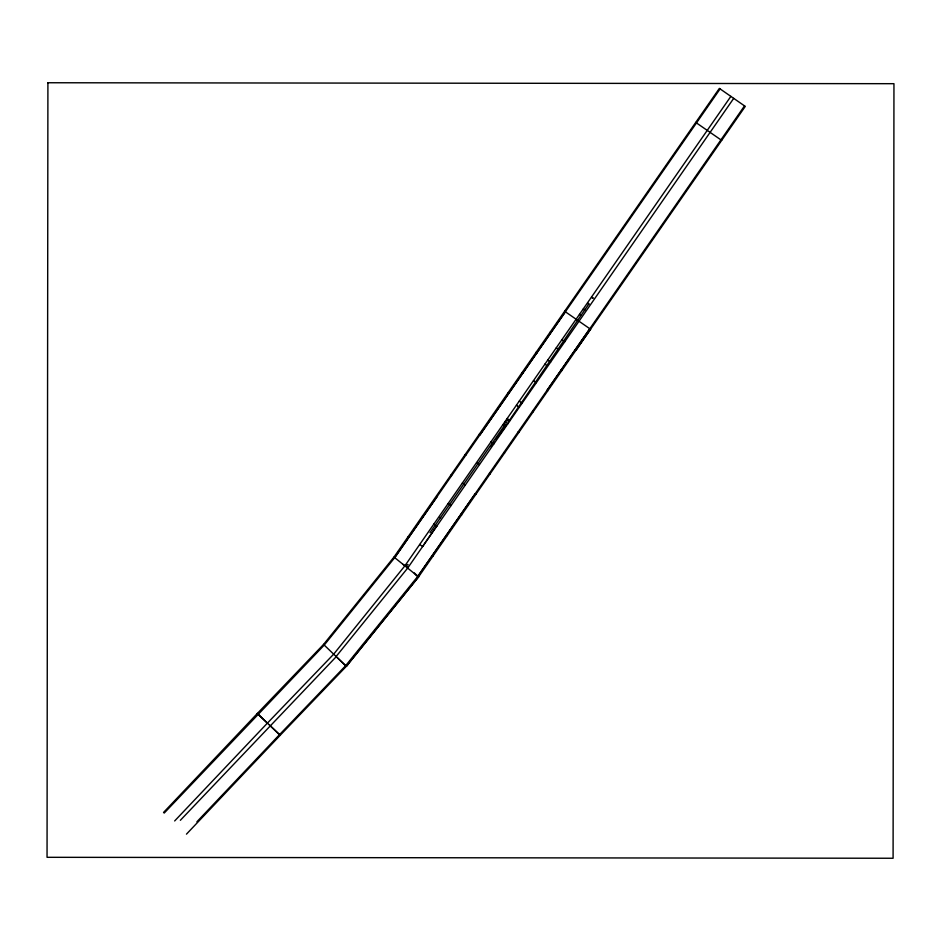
<?xml version="1.0" encoding="UTF-8"?>
<svg xmlns="http://www.w3.org/2000/svg" width="941" height="941" viewBox="0 0 941 941"><rect width="100%" height="100%" fill="white"/><g stroke="black" fill="none" stroke-linecap="round" stroke-linejoin="round"><path stroke-width="1.41" d="M505.07 424.626L505.011 424.226M504.364 424.25L504.129 423.932M584.702 309.413L585.22 309.789M505.246 425.826L505.764 425.673M588.725 303.637L589.219 303.99M407.559 564.506L408.159 564.8M504.482 423.485L504.811 422.944L503.012 425.073M509.152 420.698L588.631 304.308M480.133 434.754L565.4 311.765M475.899 494.331L475.134 493.813L417.804 576.362L345.653 665.675L346.359 666.287L280.136 735.333L257.34 713.49L323.575 644.432L393.997 557.06L719.371 88.395L745.272 106.404L418.545 576.892L346.312 666.31L323.563 644.456L324.21 645.103L164.216 813.048L163.558 812.424L257.387 713.454M720.1 88.901L394.738 557.59L393.997 557.072L418.545 576.892L414.322 572.963M437.424 496.225L394.691 557.66L324.21 645.103L323.551 644.467M186.471 834.138L280.265 735.203L279.606 734.568L345.665 665.699M730.863 96.37L404.853 565.859L333.655 654.195L267.373 723.147L257.328 713.501M430.025 532.688L504.435 425.567M436.765 525.984L422.615 546.521L419.721 544.51M733.721 98.346L407.653 568.105L336.102 656.536M575.492 349.346L576.245 349.876L590.548 329.256L589.807 328.738L417.804 576.362L418.557 576.868L346.323 666.322L337.007 657.371M589.807 328.738L546.839 390.621L547.591 391.138M589.819 328.727L744.531 105.874M490.567 446.587L493.966 441.917M495.66 439.576L505.282 426.802M509.246 421.156L508.105 422.156L508.611 421.568M346.312 666.31L348.123 664.252M174.661 820.952L267.397 723.123M180.366 820.293L336.255 656.665M196.892 821.811L279.583 734.58M503.929 425.791L502.929 425.285M517.691 406.065L518.032 406.641M508.469 421.086L508.763 421.156M504.823 424.544L505.376 424.732M593.442 298.062L592.948 297.721M440.165 517.456L440.635 517.75M577.892 320.14L577.598 319.964M581.22 315.341L580.868 315.094M695.74 122.424L721.676 140.385M590.56 329.244L564.635 311.271L564.988 312.365M550.438 331.726L551.179 332.244M561.918 339.689L564.812 341.701M536.958 352.722L536.217 352.205L536.546 353.322M547.709 360.156L550.603 362.179M521.996 372.695L522.749 373.201M533.488 380.635L536.382 382.646M507.775 393.173L508.516 393.691M519.267 401.113L522.161 403.124M507.164 418.557L510.057 420.568M493.555 413.664L494.296 414.181M505.046 421.592L505.987 422.25M504.894 421.815L507.799 423.826M479.334 434.154L480.075 434.671M490.826 442.082L493.719 444.093M465.101 454.644L465.842 455.162M476.605 462.572L479.428 464.536M462.384 483.051L465.277 485.062M450.88 475.134L451.621 475.652M436.648 495.625L437.4 496.142M448.163 503.541L451.057 505.552M422.427 516.115L423.168 516.633M433.942 524.019L436.836 526.043M446.457 535.088L447.222 535.605M408.206 536.605L408.947 537.123M432.119 555.731L432.872 556.249M561.154 369.978L561.918 370.507M532.488 411.241L533.253 411.782M518.15 431.884L518.914 432.413M503.835 452.539L504.576 453.056M579.468 314.412L580.585 315.282M402.936 564.294L405.148 566.094M415.416 574.351L418.545 576.892M516.48 405.124L517.609 406.171M269.467 724.982L280.242 735.203M576.127 319.222L577.139 320.305M556.354 347.7L557.401 348.852M591.536 297.027L592.501 298.273M583.361 308.813L584.243 310.012M545.145 363.849L546.074 365.108M587.596 302.708L588.337 304.119M47.909 82.749L47.05 857.31L893.091 858.251L893.95 83.69L47.909 82.749M505.705 425.073L506.293 425.45L505.705 425.073M506.129 420.556L506.952 420.592L506.129 420.556M503.141 424.909L503.776 425.191L503.141 424.909M408.406 567L407.571 568.058L405.512 564.988L408.406 567M490.237 473.688L489.496 473.17L490.237 473.688M461.56 514.974L460.808 514.445L461.549 514.974"/></g></svg>
